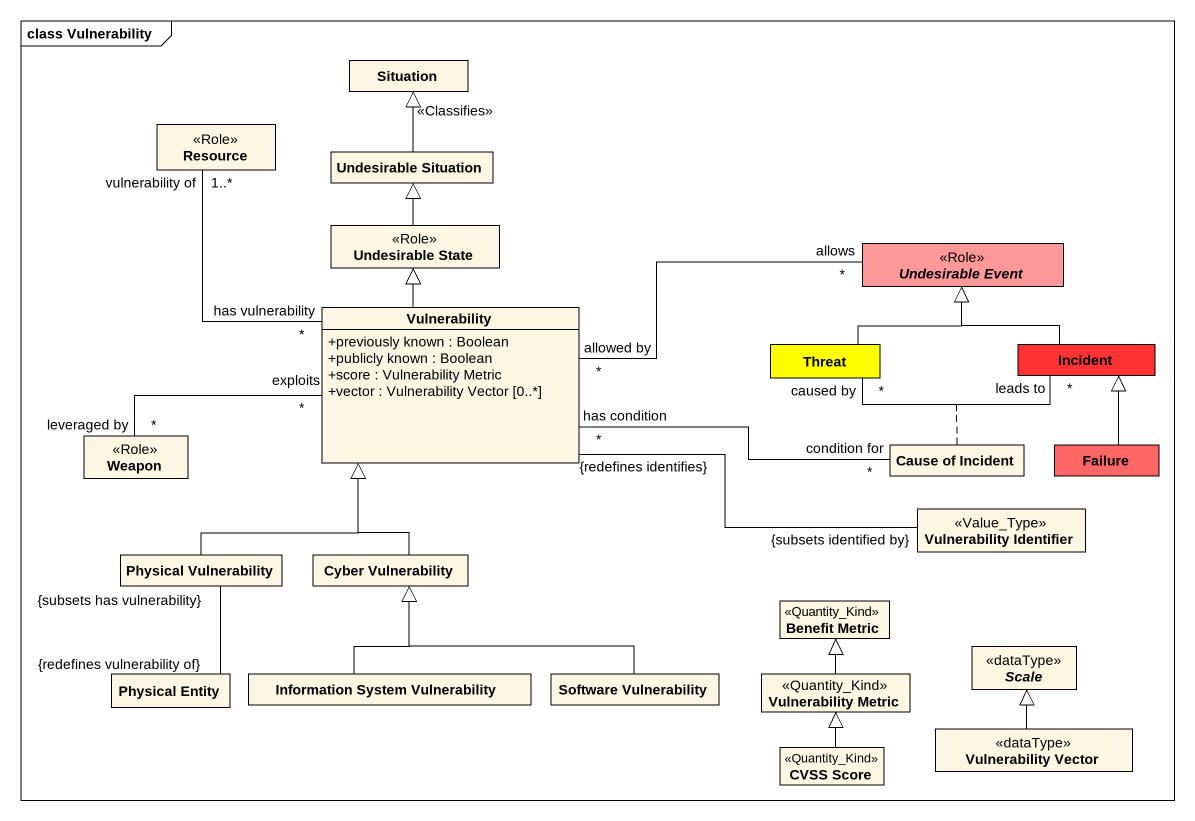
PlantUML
@startuml
mainframe class Vulnerability
hide circle
hide empty members
skinparam classAttributeIconSize 0
class Situation
class Resource <<Role>>
class "Undesirable Situation" as Undesirable_Situation
class "Undesirable State" as Undesirable_State <<Role>>
abstract class "Undesirable Event" as Undesirable_Event <<Role>> #FF9999
class Vulnerability {
  +previously known : Boolean
  +publicly known : Boolean
  +score : Vulnerability Metric
  +vector : Vulnerability Vector [0..*]
}
class Threat #FFFF00
class Incident #FF3333
class Weapon <<Role>>
class "Cause of Incident" as Cause_of_Incident
class Failure #FF6666
class "Vulnerability Identifier" as Vulnerability_Identifier <<Value_Type>>
class "Physical Vulnerability" as Physical_Vulnerability
class "Cyber Vulnerability" as Cyber_Vulnerability
class "Benefit Metric" as Benefit_Metric <<Quantity_Kind>>
class "Physical Entity" as Physical_Entity
class "Information System Vulnerability" as Information_System
class "Software Vulnerability" as Software_Vulnerability
class "Vulnerability Metric" as Vulnerability_Metric <<Quantity_Kind>>
abstract class "Scale" as Scale_ <<dataType>>
class "CVSS Score" as CVSS_Score <<Quantity_Kind>>
class "Vulnerability Vector" as Vulnerability_Vector <<dataType>>
Undesirable_Situation -up-|> Situation : <<Classifies>>
Undesirable_State -up-|> Undesirable_Situation
Vulnerability "has vulnerability\n*" -up- "vulnerability of\n1..*" Resource
Vulnerability -up-|> Undesirable_State
Vulnerability "allowed by\n*" -right- "allows\n*" Undesirable_Event
Vulnerability "has condition\n*" -right- "condition for\n*" Cause_of_Incident
Vulnerability "{redefines identifies}" -right- "{subsets identified by}" Vulnerability_Identifier
Threat -up-|> Undesirable_Event
Threat "caused by\n*" -right- "leads to\n*" Incident
(Threat, Incident) .. Cause_of_Incident
Incident -up-|> Undesirable_Event
Weapon "leveraged by\n*" -right- "exploits\n*" Vulnerability
Failure -up-|> Incident
Physical_Vulnerability -up-|> Vulnerability
Cyber_Vulnerability -up-|> Vulnerability
Physical_Entity "{redefines vulnerability of}" -up- "{subsets has vulnerability}" Physical_Vulnerability
Information_System -up-|> Cyber_Vulnerability
Software_Vulnerability -left-|> Cyber_Vulnerability
Vulnerability_Metric -up-|> Benefit_Metric
CVSS_Score -up-|> Vulnerability_Metric
Vulnerability_Vector -up-|> Scale_
@enduml
